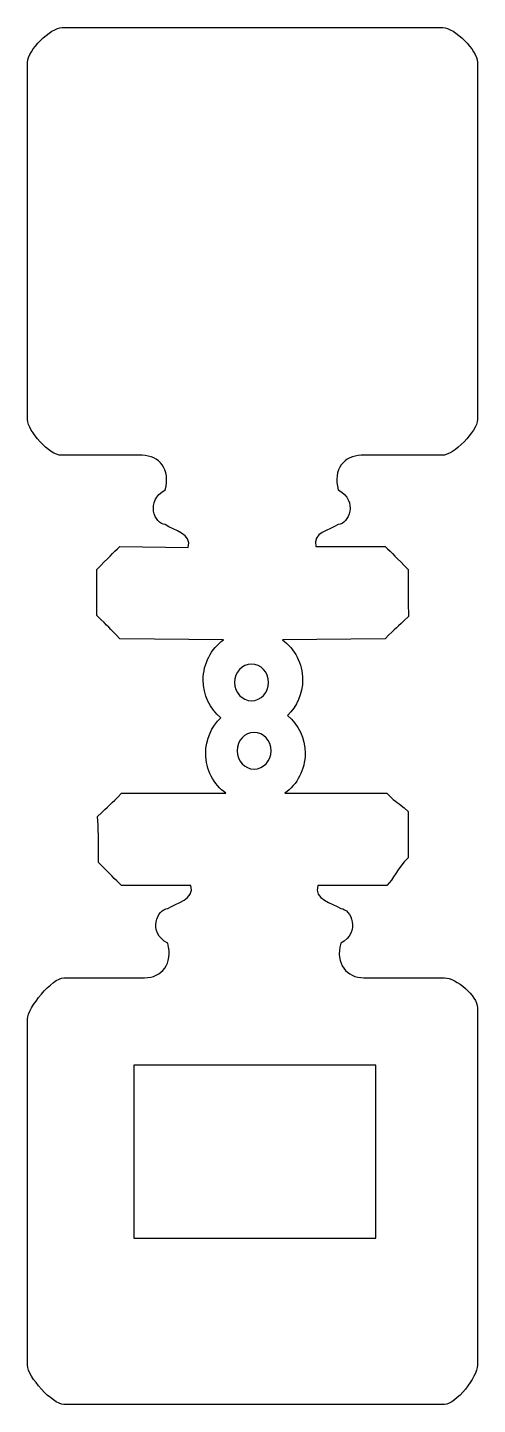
# Model space of a CAD drawing. Header units: centimetres. Extents: x -3.9 to 1.3, y -5.5 to 10.3.
import ezdxf

# ---------------------------------------------------------------- set-up
doc = ezdxf.new("R2010")
doc.units = ezdxf.units.CM
doc.header["$MEASUREMENT"] = 0
doc.layers.add('Layer 1', color=7, linetype='Continuous')

msp = doc.modelspace()

# ---------------------------------------------------------------- linework, layer by layer
at = {"layer": 'Layer 1', "color": 56}
for points, knots in [([(-3.46043, 10.32645), (-3.59272, 10.32645), (-3.8573, 10.06187), (-3.8573, 9.92958), (-3.8573, 9.92958), (-3.8573, 9.92958), (-3.8573, 5.82854), (-3.8573, 5.82854), (-3.8573, 5.82854), (-3.8573, 5.69624), (-3.60182, 5.41843), (-3.46952, 5.41843), (-3.46952, 5.41843), (-3.46952, 5.41843), (-2.54348, 5.41843), (-2.54348, 5.41843), (-2.54348, 5.41843), (-2.34768, 5.41641), (-2.21451, 5.25873), (-2.2789, 5.02156), (-2.2789, 5.02156), (-2.51316, 4.8984), (-2.39787, 4.62468), (-2.2789, 4.62468), (-2.2789, 4.62468), (-2.17838, 4.55557), (-1.96632, 4.5189), (-2.01432, 4.3601), (-2.01432, 4.3601), (-2.01432, 4.3601), (-2.79897, 4.37333), (-2.79897, 4.37333), (-2.79897, 4.37333), (-2.87689, 4.29845), (-2.93126, 4.24104), (-3.06355, 4.10874), (-3.06355, 4.10874), (-3.06355, 4.10874), (-3.06355, 3.57958), (-3.06355, 3.57958), (-3.06355, 3.57958), (-2.91969, 3.4448), (-2.93126, 3.44729), (-2.79897, 3.31499), (-2.79897, 3.31499), (-2.79897, 3.31499), (-1.61083, 3.30176), (-1.61083, 3.30176), (-1.61083, 3.30176), (-1.75158, 3.19795), (-1.84316, 3.0312), (-1.84316, 2.84288), (-1.84316, 2.84288), (-1.84316, 2.66851), (-1.76462, 2.51265), (-1.64142, 2.40797), (-1.64142, 2.40797), (-1.74768, 2.3043), (-1.81423, 2.15971), (-1.81423, 1.99952), (-1.81423, 1.99952), (-1.81423, 1.8112), (-1.72265, 1.64445), (-1.58189, 1.54063), (-1.58189, 1.54063), (-1.58189, 1.54063), (-2.77913, 1.54063), (-2.77913, 1.54063), (-2.77913, 1.54063), (-2.91142, 1.40834), (-2.91142, 1.40834), (-3.05529, 1.27357), (-3.05529, 1.27357), (-3.04371, 1.14376), (-3.04371, 1.01146), (-3.04371, 0.74688), (-3.04371, 0.74688), (-2.91142, 0.61459), (-2.85705, 0.55717), (-2.77913, 0.4823), (-2.77913, 0.4823), (-2.77913, 0.4823), (-1.98538, 0.4823), (-1.98538, 0.4823), (-1.98538, 0.4823), (-1.93738, 0.3235), (-2.14945, 0.28682), (-2.24996, 0.21771), (-2.24996, 0.21771), (-2.36893, 0.21771), (-2.48422, -0.05601), (-2.24996, -0.17916), (-2.24996, -0.17916), (-2.18557, -0.41634), (-2.31874, -0.57402), (-2.51454, -0.57604), (-2.51454, -0.57604), (-2.51454, -0.57604), (-3.44059, -0.57604), (-3.44059, -0.57604), (-3.44059, -0.57604), (-3.57288, -0.57604), (-3.8573, -0.91834), (-3.8573, -1.05063), (-3.8573, -1.05063), (-3.8573, -1.05063), (-3.8573, -5.01938), (-3.8573, -5.01938), (-3.8573, -5.01938), (-3.8573, -5.15167), (-3.57288, -5.47083), (-3.44059, -5.47083), (-3.44059, -5.47083), (-3.44059, -5.47083), (0.92504, -5.47083), (0.92504, -5.47083), (0.92504, -5.47083), (1.05733, -5.47083), (1.30207, -5.15167), (1.30207, -5.01938), (1.30207, -5.01938), (1.30207, -5.01938), (1.30207, -0.91834), (1.30207, -0.91834), (1.30207, -0.91834), (1.30207, -0.78605), (1.05733, -0.57604), (0.92504, -0.57604), (0.92504, -0.57604), (0.92504, -0.57604), (-0.001, -0.57604), (-0.001, -0.57604), (-0.001, -0.57604), (-0.1968, -0.57402), (-0.32997, -0.41634), (-0.26559, -0.17916), (-0.26559, -0.17916), (-0.03133, -0.05601), (-0.14662, 0.21771), (-0.26559, 0.21771), (-0.26559, 0.21771), (-0.3661, 0.28682), (-0.57816, 0.3235), (-0.53017, 0.4823), (-0.53017, 0.4823), (-0.53017, 0.4823), (0.26358, 0.4823), (0.26358, 0.4823), (0.26358, 0.4823), (0.3415, 0.55718), (0.37603, 0.66916), (0.50832, 0.80145), (0.50832, 0.80145), (0.50832, 0.80145), (0.50832, 1.33062), (0.50832, 1.33062), (0.50832, 1.33062), (0.36445, 1.46539), (0.39587, 1.40834), (0.26358, 1.54063), (0.26358, 1.54063), (0.26358, 1.54063), (-0.90637, 1.54063), (-0.90637, 1.54063), (-0.90637, 1.54063), (-0.76562, 1.64445), (-0.67404, 1.8112), (-0.67404, 1.99952), (-0.67404, 1.99952), (-0.67404, 2.17388), (-0.75235, 2.32974), (-0.87578, 2.43443), (-0.87578, 2.43443), (-0.76931, 2.53809), (-0.70298, 2.68268), (-0.70298, 2.84288), (-0.70298, 2.84288), (-0.70298, 3.0312), (-0.79455, 3.19795), (-0.93531, 3.30176), (-0.93531, 3.30176), (-0.93531, 3.30176), (0.24374, 3.31499), (0.24374, 3.31499), (0.24374, 3.31499), (0.37603, 3.44729), (0.36693, 3.43406), (0.5108, 3.56883), (0.5108, 3.56883), (0.50808, 3.71174), (0.50832, 3.84416), (0.50832, 4.10874), (0.50832, 4.10874), (0.37603, 4.24104), (0.32166, 4.29845), (0.24374, 4.37333), (0.24374, 4.37333), (0.24374, 4.37333), (-0.55001, 4.37333), (-0.55001, 4.37333), (-0.55001, 4.37333), (-0.59801, 4.53213), (-0.39504, 4.55557), (-0.29452, 4.62468), (-0.29452, 4.62468), (-0.17555, 4.62468), (-0.06027, 4.8984), (-0.29452, 5.02156), (-0.29452, 5.02156), (-0.35891, 5.25873), (-0.22574, 5.41641), (-0.02994, 5.41843), (-0.02994, 5.41843), (-0.02994, 5.41843), (0.8961, 5.41843), (0.8961, 5.41843), (0.8961, 5.41843), (1.02839, 5.41843), (1.30207, 5.69624), (1.30207, 5.82854), (1.30207, 5.82854), (1.30207, 5.82854), (1.30207, 9.92958), (1.30207, 9.92958), (1.30207, 9.92958), (1.30207, 10.06187), (1.03749, 10.32645), (0.9052, 10.32645), (0.9052, 10.32645), (0.9052, 10.32645), (-3.46043, 10.32645), (-3.46043, 10.32645)], [0, 0, 0, 0, 0.01694915, 0.01694915, 0.01694915, 0.01694915, 0.03389831, 0.03389831, 0.03389831, 0.03389831, 0.05084746, 0.05084746, 0.05084746, 0.05084746, 0.06779661, 0.06779661, 0.06779661, 0.06779661, 0.08474576, 0.08474576, 0.08474576, 0.08474576, 0.10169492, 0.10169492, 0.10169492, 0.10169492, 0.11864407, 0.11864407, 0.11864407, 0.11864407, 0.13559322, 0.13559322, 0.13559322, 0.13559322, 0.15254237, 0.15254237, 0.15254237, 0.15254237, 0.16949153, 0.16949153, 0.16949153, 0.16949153, 0.18644068, 0.18644068, 0.18644068, 0.18644068, 0.20338983, 0.20338983, 0.20338983, 0.20338983, 0.22033898, 0.22033898, 0.22033898, 0.22033898, 0.23728814, 0.23728814, 0.23728814, 0.23728814, 0.25423729, 0.25423729, 0.25423729, 0.25423729, 0.27118644, 0.27118644, 0.27118644, 0.27118644, 0.28813559, 0.28813559, 0.28813559, 0.28813559, 0.30508475, 0.30508475, 0.30508475, 0.30508475, 0.3220339, 0.3220339, 0.3220339, 0.3220339, 0.33898305, 0.33898305, 0.33898305, 0.33898305, 0.3559322, 0.3559322, 0.3559322, 0.3559322, 0.37288136, 0.37288136, 0.37288136, 0.37288136, 0.38983051, 0.38983051, 0.38983051, 0.38983051, 0.40677966, 0.40677966, 0.40677966, 0.40677966, 0.42372881, 0.42372881, 0.42372881, 0.42372881, 0.44067797, 0.44067797, 0.44067797, 0.44067797, 0.45762712, 0.45762712, 0.45762712, 0.45762712, 0.47457627, 0.47457627, 0.47457627, 0.47457627, 0.49152542, 0.49152542, 0.49152542, 0.49152542, 0.50847458, 0.50847458, 0.50847458, 0.50847458, 0.52542373, 0.52542373, 0.52542373, 0.52542373, 0.54237288, 0.54237288, 0.54237288, 0.54237288, 0.55932203, 0.55932203, 0.55932203, 0.55932203, 0.57627119, 0.57627119, 0.57627119, 0.57627119, 0.59322034, 0.59322034, 0.59322034, 0.59322034, 0.61016949, 0.61016949, 0.61016949, 0.61016949, 0.62711864, 0.62711864, 0.62711864, 0.62711864, 0.6440678, 0.6440678, 0.6440678, 0.6440678, 0.66101695, 0.66101695, 0.66101695, 0.66101695, 0.6779661, 0.6779661, 0.6779661, 0.6779661, 0.69491525, 0.69491525, 0.69491525, 0.69491525, 0.71186441, 0.71186441, 0.71186441, 0.71186441, 0.72881356, 0.72881356, 0.72881356, 0.72881356, 0.74576271, 0.74576271, 0.74576271, 0.74576271, 0.76271186, 0.76271186, 0.76271186, 0.76271186, 0.77966102, 0.77966102, 0.77966102, 0.77966102, 0.79661017, 0.79661017, 0.79661017, 0.79661017, 0.81355932, 0.81355932, 0.81355932, 0.81355932, 0.83050847, 0.83050847, 0.83050847, 0.83050847, 0.84745763, 0.84745763, 0.84745763, 0.84745763, 0.86440678, 0.86440678, 0.86440678, 0.86440678, 0.88135593, 0.88135593, 0.88135593, 0.88135593, 0.89830508, 0.89830508, 0.89830508, 0.89830508, 0.91525424, 0.91525424, 0.91525424, 0.91525424, 0.93220339, 0.93220339, 0.93220339, 0.93220339, 0.94915254, 0.94915254, 0.94915254, 0.94915254, 0.96610169, 0.96610169, 0.96610169, 0.96610169, 1, 1, 1, 1]), ([(-1.28837, 3.02313), (-1.18065, 3.02313), (-1.09324, 2.92912), (-1.09324, 2.81311), (-1.09324, 2.81311), (-1.09324, 2.6971), (-1.18065, 2.6031), (-1.28837, 2.6031), (-1.28837, 2.6031), (-1.39609, 2.6031), (-1.4835, 2.6971), (-1.4835, 2.81311), (-1.4835, 2.81311), (-1.4835, 2.92912), (-1.39609, 3.02313), (-1.28837, 3.02313)], [0, 0, 0, 0, 0.2, 0.2, 0.2, 0.2, 0.4, 0.4, 0.4, 0.4, 0.6, 0.6, 0.6, 0.6, 1, 1, 1, 1]), ([(-1.25943, 2.2393), (-1.15171, 2.2393), (-1.0643, 2.14529), (-1.0643, 2.02928), (-1.0643, 2.02928), (-1.0643, 1.91328), (-1.15171, 1.81927), (-1.25943, 1.81927), (-1.25943, 1.81927), (-1.36715, 1.81927), (-1.45456, 1.91328), (-1.45456, 2.02928), (-1.45456, 2.02928), (-1.45456, 2.14529), (-1.36715, 2.2393), (-1.25943, 2.2393)], [0, 0, 0, 0, 0.2, 0.2, 0.2, 0.2, 0.4, 0.4, 0.4, 0.4, 0.6, 0.6, 0.6, 0.6, 1, 1, 1, 1]), ([(-2.64022, -1.5798), (-2.64022, -1.5798), (0.1379, -1.5798), (0.1379, -1.5798), (0.1379, -1.5798), (0.1379, -1.5798), (0.1379, -3.56417), (0.1379, -3.56417), (0.1379, -3.56417), (0.1379, -3.56417), (-2.64022, -3.56417), (-2.64022, -3.56417), (-2.64022, -3.56417), (-2.64022, -3.56417), (-2.64022, -1.5798), (-2.64022, -1.5798)], [0, 0, 0, 0, 0.2, 0.2, 0.2, 0.2, 0.4, 0.4, 0.4, 0.4, 0.6, 0.6, 0.6, 0.6, 1, 1, 1, 1])]:
    msp.add_open_spline(points, degree=3, knots=knots, dxfattribs=at)

doc.saveas('drawing.dxf')
